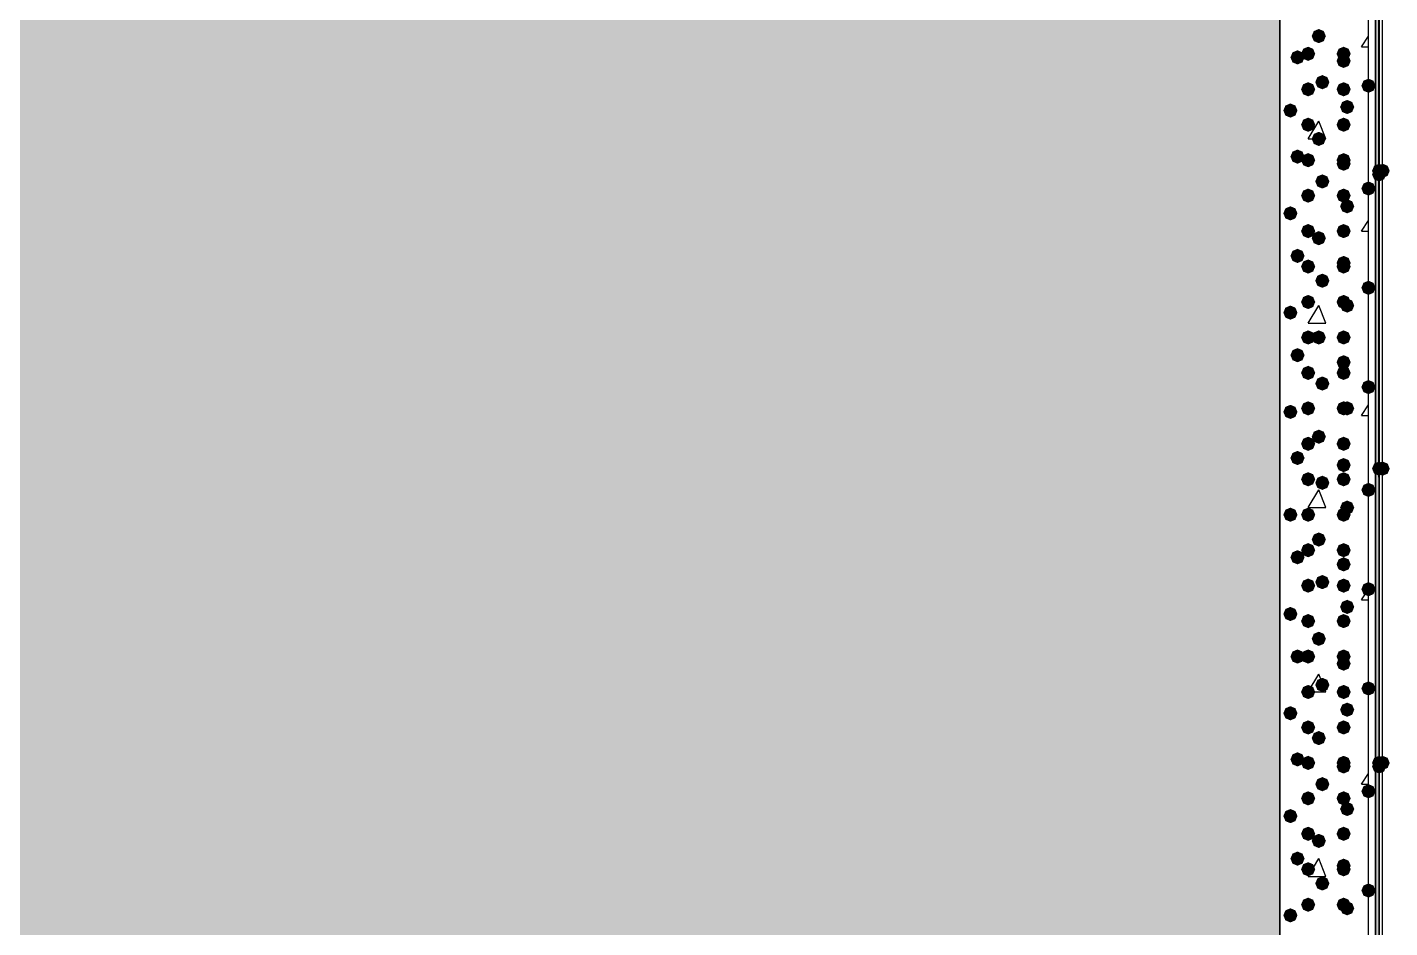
# Model space of a CAD drawing. Header units: millimetres. Extents: x 0 to 420, y 0 to 297.
# Drawn here: x 370.88 to 387.14, y 94.89 to 105.64 of the extents above; entities that cross this region are included whole.
import ezdxf

# ---------------------------------------------------------------- set-up
doc = ezdxf.new("R2010")
doc.units = ezdxf.units.MM
doc.layers.get('0').update_dxf_attribs({"linetype": 'CONTINUOUS'})

msp = doc.modelspace()

# ---------------------------------------------------------------- hatches: boundary and pattern name
at = {"true_color": 0x000007}
h = msp.add_hatch(color=0, dxfattribs=at)
h.paths.add_polyline_path([(387.011333, 228.049667), (386.969, 228.049667), (387.011333, 84.455)], flags=0)
h.paths.add_polyline_path([(386.969, 228.049667), (387.011333, 84.455), (386.969, 84.455)], flags=0)
at = {"true_color": 0x000008}
h = msp.add_hatch(color=0, dxfattribs=at)
h.paths.add_polyline_path([(385.826, 105.748667), (39.708667, 105.748667), (385.826, 86.656333)], flags=0)
h.paths.add_polyline_path([(39.708667, 105.748667), (385.826, 86.656333), (39.708667, 86.656333)], flags=0)
for points in [[(386.376333, 105.537), (386.351462, 105.477204), (386.291667, 105.452333), (386.231871, 105.477204), (386.207, 105.537), (386.231871, 105.596796), (386.291667, 105.621667), (386.351462, 105.596796)], [(386.122333, 105.283), (386.097462, 105.223204), (386.037667, 105.198333), (385.977871, 105.223204), (385.953, 105.283), (385.977871, 105.342796), (386.037667, 105.367667), (386.097462, 105.342796)], [(386.249333, 105.325333), (386.224462, 105.265537), (386.164667, 105.240667), (386.104871, 105.265537), (386.08, 105.325333), (386.104871, 105.385129), (386.164667, 105.41), (386.224462, 105.385129)], [(386.672667, 105.325333), (386.647796, 105.265537), (386.588, 105.240667), (386.528204, 105.265537), (386.503333, 105.325333), (386.528204, 105.385129), (386.588, 105.41), (386.647796, 105.385129)], [(386.672667, 105.240667), (386.647796, 105.180871), (386.588, 105.156), (386.528204, 105.180871), (386.503333, 105.240667), (386.528204, 105.300462), (386.588, 105.325333), (386.647796, 105.300463)], [(386.418667, 104.986667), (386.393796, 104.926871), (386.334, 104.902), (386.274204, 104.926871), (386.249333, 104.986667), (386.274204, 105.046462), (386.334, 105.071333), (386.393796, 105.046463)], [(386.969, 104.944333), (386.944129, 104.884537), (386.884333, 104.859667), (386.824537, 104.884537), (386.799667, 104.944333), (386.824537, 105.004129), (386.884333, 105.029), (386.944129, 105.004129)], [(386.249333, 104.902), (386.224462, 104.842204), (386.164667, 104.817333), (386.104871, 104.842204), (386.08, 104.902), (386.104871, 104.961796), (386.164667, 104.986667), (386.224462, 104.961796)], [(386.672667, 104.902), (386.647796, 104.842204), (386.588, 104.817333), (386.528204, 104.842204), (386.503333, 104.902), (386.528204, 104.961796), (386.588, 104.986667), (386.647796, 104.961796)], [(386.037667, 104.648), (386.012796, 104.588204), (385.953, 104.563333), (385.893204, 104.588204), (385.868333, 104.648), (385.893204, 104.707796), (385.953, 104.732667), (386.012796, 104.707796)], [(386.715, 104.690333), (386.690129, 104.630538), (386.630333, 104.605667), (386.570538, 104.630538), (386.545667, 104.690333), (386.570537, 104.750129), (386.630333, 104.775), (386.690129, 104.750129)], [(386.249333, 104.478667), (386.224462, 104.418871), (386.164667, 104.394), (386.104871, 104.418871), (386.08, 104.478667), (386.104871, 104.538462), (386.164667, 104.563333), (386.224462, 104.538463)], [(386.672667, 104.478667), (386.647796, 104.418871), (386.588, 104.394), (386.528204, 104.418871), (386.503333, 104.478667), (386.528204, 104.538462), (386.588, 104.563333), (386.647796, 104.538463)], [(386.376333, 104.309333), (386.351462, 104.249537), (386.291667, 104.224667), (386.231871, 104.249537), (386.207, 104.309333), (386.231871, 104.369129), (386.291667, 104.394), (386.351462, 104.369129)], [(386.122333, 104.097667), (386.097462, 104.037871), (386.037667, 104.013), (385.977871, 104.037871), (385.953, 104.097667), (385.977871, 104.157462), (386.037667, 104.182333), (386.097462, 104.157463)], [(386.249333, 104.055333), (386.224462, 103.995538), (386.164667, 103.970667), (386.104871, 103.995538), (386.08, 104.055333), (386.104871, 104.115129), (386.164667, 104.14), (386.224462, 104.115129)], [(386.672667, 104.055333), (386.647796, 103.995538), (386.588, 103.970667), (386.528204, 103.995538), (386.503333, 104.055333), (386.528204, 104.115129), (386.588, 104.14), (386.647796, 104.115129)], [(386.672667, 104.013), (386.647796, 103.953204), (386.588, 103.928333), (386.528204, 103.953204), (386.503333, 104.013), (386.528204, 104.072796), (386.588, 104.097667), (386.647796, 104.072796)], [(386.418667, 103.801333), (386.393796, 103.741537), (386.334, 103.716667), (386.274204, 103.741537), (386.249333, 103.801333), (386.274204, 103.861129), (386.334, 103.886), (386.393796, 103.861129)], [(386.249333, 103.632), (386.224462, 103.572204), (386.164667, 103.547333), (386.104871, 103.572204), (386.08, 103.632), (386.104871, 103.691796), (386.164667, 103.716667), (386.224462, 103.691796)], [(386.672667, 103.632), (386.647796, 103.572204), (386.588, 103.547333), (386.528204, 103.572204), (386.503333, 103.632), (386.528204, 103.691796), (386.588, 103.716667), (386.647796, 103.691796)], [(386.969, 103.716667), (386.944129, 103.656871), (386.884333, 103.632), (386.824537, 103.656871), (386.799667, 103.716667), (386.824537, 103.776462), (386.884333, 103.801333), (386.944129, 103.776463)], [(386.715, 103.505), (386.690129, 103.445204), (386.630333, 103.420333), (386.570538, 103.445204), (386.545667, 103.505), (386.570537, 103.564796), (386.630333, 103.589667), (386.690129, 103.564796)], [(386.037667, 103.420333), (386.012796, 103.360538), (385.953, 103.335667), (385.893204, 103.360538), (385.868333, 103.420333), (385.893204, 103.480129), (385.953, 103.505), (386.012796, 103.480129)], [(386.249333, 103.208667), (386.224462, 103.148871), (386.164667, 103.124), (386.104871, 103.148871), (386.08, 103.208667), (386.104871, 103.268462), (386.164667, 103.293333), (386.224462, 103.268463)], [(386.672667, 103.208667), (386.647796, 103.148871), (386.588, 103.124), (386.528204, 103.148871), (386.503333, 103.208667), (386.528204, 103.268462), (386.588, 103.293333), (386.647796, 103.268463)], [(386.376333, 103.124), (386.351462, 103.064204), (386.291667, 103.039333), (386.231871, 103.064204), (386.207, 103.124), (386.231871, 103.183796), (386.291667, 103.208667), (386.351462, 103.183796)], [(386.122333, 102.912333), (386.097462, 102.852537), (386.037667, 102.827667), (385.977871, 102.852537), (385.953, 102.912333), (385.977871, 102.972129), (386.037667, 102.997), (386.097462, 102.972129)], [(386.672667, 102.827667), (386.647796, 102.767871), (386.588, 102.743), (386.528204, 102.767871), (386.503333, 102.827667), (386.528204, 102.887462), (386.588, 102.912333), (386.647796, 102.887463)], [(386.249333, 102.785333), (386.224462, 102.725538), (386.164667, 102.700667), (386.104871, 102.725538), (386.08, 102.785333), (386.104871, 102.845129), (386.164667, 102.87), (386.224462, 102.845129)], [(386.672667, 102.785333), (386.647796, 102.725538), (386.588, 102.700667), (386.528204, 102.725538), (386.503333, 102.785333), (386.528204, 102.845129), (386.588, 102.87), (386.647796, 102.845129)], [(386.418667, 102.616), (386.393796, 102.556204), (386.334, 102.531333), (386.274204, 102.556204), (386.249333, 102.616), (386.274204, 102.675796), (386.334, 102.700667), (386.393796, 102.675796)], [(386.969, 102.531333), (386.944129, 102.471537), (386.884333, 102.446667), (386.824537, 102.471537), (386.799667, 102.531333), (386.824537, 102.591129), (386.884333, 102.616), (386.944129, 102.591129)], [(386.249333, 102.362), (386.224462, 102.302204), (386.164667, 102.277333), (386.104871, 102.302204), (386.08, 102.362), (386.104871, 102.421796), (386.164667, 102.446667), (386.224462, 102.421796)], [(386.672667, 102.362), (386.647796, 102.302204), (386.588, 102.277333), (386.528204, 102.302204), (386.503333, 102.362), (386.528204, 102.421796), (386.588, 102.446667), (386.647796, 102.421796)], [(386.037667, 102.235), (386.012796, 102.175204), (385.953, 102.150333), (385.893204, 102.175204), (385.868333, 102.235), (385.893204, 102.294796), (385.953, 102.319667), (386.012796, 102.294796)], [(386.715, 102.319667), (386.690129, 102.259871), (386.630333, 102.235), (386.570538, 102.259871), (386.545667, 102.319667), (386.570537, 102.379462), (386.630333, 102.404333), (386.690129, 102.379463)], [(386.249333, 101.938667), (386.224462, 101.878871), (386.164667, 101.854), (386.104871, 101.878871), (386.08, 101.938667), (386.104871, 101.998462), (386.164667, 102.023333), (386.224462, 101.998463)], [(386.376333, 101.938667), (386.351462, 101.878871), (386.291667, 101.854), (386.231871, 101.878871), (386.207, 101.938667), (386.231871, 101.998462), (386.291667, 102.023333), (386.351462, 101.998463)], [(386.672667, 101.938667), (386.647796, 101.878871), (386.588, 101.854), (386.528204, 101.878871), (386.503333, 101.938667), (386.528204, 101.998462), (386.588, 102.023333), (386.647796, 101.998463)], [(386.122333, 101.727), (386.097462, 101.667204), (386.037667, 101.642333), (385.977871, 101.667204), (385.953, 101.727), (385.977871, 101.786796), (386.037667, 101.811667), (386.097462, 101.786796)], [(386.249333, 101.515333), (386.224462, 101.455537), (386.164667, 101.430667), (386.104871, 101.455537), (386.08, 101.515333), (386.104871, 101.575129), (386.164667, 101.6), (386.224462, 101.575129)], [(386.672667, 101.642333), (386.647796, 101.582538), (386.588, 101.557667), (386.528204, 101.582538), (386.503333, 101.642333), (386.528204, 101.702129), (386.588, 101.727), (386.647796, 101.702129)], [(386.672667, 101.515333), (386.647796, 101.455537), (386.588, 101.430667), (386.528204, 101.455537), (386.503333, 101.515333), (386.528204, 101.575129), (386.588, 101.6), (386.647796, 101.575129)], [(386.418667, 101.388333), (386.393796, 101.328537), (386.334, 101.303667), (386.274204, 101.328537), (386.249333, 101.388333), (386.274204, 101.448129), (386.334, 101.473), (386.393796, 101.448129)], [(386.969, 101.346), (386.944129, 101.286204), (386.884333, 101.261333), (386.824537, 101.286204), (386.799667, 101.346), (386.824537, 101.405796), (386.884333, 101.430667), (386.944129, 101.405796)], [(386.037667, 101.049667), (386.012796, 100.989871), (385.953, 100.965), (385.893204, 100.989871), (385.868333, 101.049667), (385.893204, 101.109462), (385.953, 101.134333), (386.012796, 101.109463)], [(386.249333, 101.092), (386.224462, 101.032204), (386.164667, 101.007333), (386.104871, 101.032204), (386.08, 101.092), (386.104871, 101.151796), (386.164667, 101.176667), (386.224462, 101.151796)], [(386.672667, 101.092), (386.647796, 101.032204), (386.588, 101.007333), (386.528204, 101.032204), (386.503333, 101.092), (386.528204, 101.151796), (386.588, 101.176667), (386.647796, 101.151796)], [(386.715, 101.092), (386.690129, 101.032204), (386.630333, 101.007333), (386.570538, 101.032204), (386.545667, 101.092), (386.570537, 101.151796), (386.630333, 101.176667), (386.690129, 101.151796)], [(386.376333, 100.753333), (386.351462, 100.693537), (386.291667, 100.668667), (386.231871, 100.693537), (386.207, 100.753333), (386.231871, 100.813129), (386.291667, 100.838), (386.351462, 100.813129)], [(386.249333, 100.668667), (386.224462, 100.608871), (386.164667, 100.584), (386.104871, 100.608871), (386.08, 100.668667), (386.104871, 100.728462), (386.164667, 100.753333), (386.224462, 100.728463)], [(386.672667, 100.668667), (386.647796, 100.608871), (386.588, 100.584), (386.528204, 100.608871), (386.503333, 100.668667), (386.528204, 100.728462), (386.588, 100.753333), (386.647796, 100.728463)], [(386.122333, 100.499333), (386.097462, 100.439537), (386.037667, 100.414667), (385.977871, 100.439537), (385.953, 100.499333), (385.977871, 100.559129), (386.037667, 100.584), (386.097462, 100.559129)], [(386.672667, 100.414667), (386.647796, 100.354871), (386.588, 100.33), (386.528204, 100.354871), (386.503333, 100.414667), (386.528204, 100.474462), (386.588, 100.499333), (386.647796, 100.474463)], [(386.249333, 100.245333), (386.224462, 100.185538), (386.164667, 100.160667), (386.104871, 100.185538), (386.08, 100.245333), (386.104871, 100.305129), (386.164667, 100.33), (386.224462, 100.305129)], [(386.672667, 100.245333), (386.647796, 100.185538), (386.588, 100.160667), (386.528204, 100.185538), (386.503333, 100.245333), (386.528204, 100.305129), (386.588, 100.33), (386.647796, 100.305129)], [(386.418667, 100.203), (386.393796, 100.143204), (386.334, 100.118333), (386.274204, 100.143204), (386.249333, 100.203), (386.274204, 100.262796), (386.334, 100.287667), (386.393796, 100.262796)], [(386.969, 100.118333), (386.944129, 100.058538), (386.884333, 100.033667), (386.824537, 100.058538), (386.799667, 100.118333), (386.824537, 100.178129), (386.884333, 100.203), (386.944129, 100.178129)], [(386.715, 99.906667), (386.690129, 99.846871), (386.630333, 99.822), (386.570538, 99.846871), (386.545667, 99.906667), (386.570537, 99.966462), (386.630333, 99.991333), (386.690129, 99.966463)], [(386.037667, 99.822), (386.012796, 99.762204), (385.953, 99.737333), (385.893204, 99.762204), (385.868333, 99.822), (385.893204, 99.881796), (385.953, 99.906667), (386.012796, 99.881796)], [(386.249333, 99.822), (386.224462, 99.762204), (386.164667, 99.737333), (386.104871, 99.762204), (386.08, 99.822), (386.104871, 99.881796), (386.164667, 99.906667), (386.224462, 99.881796)], [(386.672667, 99.822), (386.647796, 99.762204), (386.588, 99.737333), (386.528204, 99.762204), (386.503333, 99.822), (386.528204, 99.881796), (386.588, 99.906667), (386.647796, 99.881796)], [(386.376333, 99.525667), (386.351462, 99.465871), (386.291667, 99.441), (386.231871, 99.465871), (386.207, 99.525667), (386.231871, 99.585462), (386.291667, 99.610333), (386.351462, 99.585463)], [(386.122333, 99.314), (386.097462, 99.254204), (386.037667, 99.229333), (385.977871, 99.254204), (385.953, 99.314), (385.977871, 99.373796), (386.037667, 99.398667), (386.097462, 99.373796)], [(386.249333, 99.398667), (386.224462, 99.338871), (386.164667, 99.314), (386.104871, 99.338871), (386.08, 99.398667), (386.104871, 99.458462), (386.164667, 99.483333), (386.224462, 99.458463)], [(386.672667, 99.398667), (386.647796, 99.338871), (386.588, 99.314), (386.528204, 99.338871), (386.503333, 99.398667), (386.528204, 99.458462), (386.588, 99.483333), (386.647796, 99.458463)], [(386.672667, 99.229333), (386.647796, 99.169537), (386.588, 99.144667), (386.528204, 99.169537), (386.503333, 99.229333), (386.528204, 99.289129), (386.588, 99.314), (386.647796, 99.289129)], [(386.249333, 98.975333), (386.224462, 98.915538), (386.164667, 98.890667), (386.104871, 98.915538), (386.08, 98.975333), (386.104871, 99.035129), (386.164667, 99.06), (386.224462, 99.035129)], [(386.418667, 99.017667), (386.393796, 98.957871), (386.334, 98.933), (386.274204, 98.957871), (386.249333, 99.017667), (386.274204, 99.077462), (386.334, 99.102333), (386.393796, 99.077463)], [(386.672667, 98.975333), (386.647796, 98.915538), (386.588, 98.890667), (386.528204, 98.915538), (386.503333, 98.975333), (386.528204, 99.035129), (386.588, 99.06), (386.647796, 99.035129)], [(386.969, 98.933), (386.944129, 98.873204), (386.884333, 98.848333), (386.824537, 98.873204), (386.799667, 98.933), (386.824537, 98.992796), (386.884333, 99.017667), (386.944129, 98.992796)], [(386.037667, 98.636667), (386.012796, 98.576871), (385.953, 98.552), (385.893204, 98.576871), (385.868333, 98.636667), (385.893204, 98.696462), (385.953, 98.721333), (386.012796, 98.696463)], [(386.715, 98.721333), (386.690129, 98.661537), (386.630333, 98.636667), (386.570538, 98.661537), (386.545667, 98.721333), (386.570537, 98.781129), (386.630333, 98.806), (386.690129, 98.781129)], [(386.249333, 98.552), (386.224462, 98.492204), (386.164667, 98.467333), (386.104871, 98.492204), (386.08, 98.552), (386.104871, 98.611796), (386.164667, 98.636667), (386.224462, 98.611796)], [(386.672667, 98.552), (386.647796, 98.492204), (386.588, 98.467333), (386.528204, 98.492204), (386.503333, 98.552), (386.528204, 98.611796), (386.588, 98.636667), (386.647796, 98.611796)], [(386.376333, 98.340333), (386.351462, 98.280538), (386.291667, 98.255667), (386.231871, 98.280538), (386.207, 98.340333), (386.231871, 98.400129), (386.291667, 98.425), (386.351462, 98.400129)], [(386.122333, 98.128667), (386.097462, 98.068871), (386.037667, 98.044), (385.977871, 98.068871), (385.953, 98.128667), (385.977871, 98.188462), (386.037667, 98.213333), (386.097462, 98.188463)], [(386.249333, 98.128667), (386.224462, 98.068871), (386.164667, 98.044), (386.104871, 98.068871), (386.08, 98.128667), (386.104871, 98.188462), (386.164667, 98.213333), (386.224462, 98.188463)], [(386.672667, 98.128667), (386.647796, 98.068871), (386.588, 98.044), (386.528204, 98.068871), (386.503333, 98.128667), (386.528204, 98.188462), (386.588, 98.213333), (386.647796, 98.188463)], [(386.672667, 98.044), (386.647796, 97.984204), (386.588, 97.959333), (386.528204, 97.984204), (386.503333, 98.044), (386.528204, 98.103796), (386.588, 98.128667), (386.647796, 98.103796)], [(386.418667, 97.79), (386.393796, 97.730204), (386.334, 97.705333), (386.274204, 97.730204), (386.249333, 97.79), (386.274204, 97.849796), (386.334, 97.874667), (386.393796, 97.849796)], [(386.249333, 97.705333), (386.224462, 97.645537), (386.164667, 97.620667), (386.104871, 97.645537), (386.08, 97.705333), (386.104871, 97.765129), (386.164667, 97.79), (386.224462, 97.765129)], [(386.672667, 97.705333), (386.647796, 97.645537), (386.588, 97.620667), (386.528204, 97.645537), (386.503333, 97.705333), (386.528204, 97.765129), (386.588, 97.79), (386.647796, 97.765129)], [(386.969, 97.747667), (386.944129, 97.687871), (386.884333, 97.663), (386.824537, 97.687871), (386.799667, 97.747667), (386.824537, 97.807462), (386.884333, 97.832333), (386.944129, 97.807463)], [(386.037667, 97.451333), (386.012796, 97.391537), (385.953, 97.366667), (385.893204, 97.391537), (385.868333, 97.451333), (385.893204, 97.511129), (385.953, 97.536), (386.012796, 97.511129)], [(386.715, 97.493667), (386.690129, 97.433871), (386.630333, 97.409), (386.570538, 97.433871), (386.545667, 97.493667), (386.570537, 97.553462), (386.630333, 97.578333), (386.690129, 97.553463)], [(386.249333, 97.282), (386.224462, 97.222204), (386.164667, 97.197333), (386.104871, 97.222204), (386.08, 97.282), (386.104871, 97.341796), (386.164667, 97.366667), (386.224462, 97.341796)], [(386.376333, 97.155), (386.351462, 97.095204), (386.291667, 97.070333), (386.231871, 97.095204), (386.207, 97.155), (386.231871, 97.214796), (386.291667, 97.239667), (386.351462, 97.214796)], [(386.672667, 97.282), (386.647796, 97.222204), (386.588, 97.197333), (386.528204, 97.222204), (386.503333, 97.282), (386.528204, 97.341796), (386.588, 97.366667), (386.647796, 97.341796)], [(386.122333, 96.901), (386.097462, 96.841204), (386.037667, 96.816333), (385.977871, 96.841204), (385.953, 96.901), (385.977871, 96.960796), (386.037667, 96.985667), (386.097462, 96.960796)], [(386.249333, 96.858667), (386.224462, 96.798871), (386.164667, 96.774), (386.104871, 96.798871), (386.08, 96.858667), (386.104871, 96.918462), (386.164667, 96.943333), (386.224462, 96.918463)], [(386.672667, 96.858667), (386.647796, 96.798871), (386.588, 96.774), (386.528204, 96.798871), (386.503333, 96.858667), (386.528204, 96.918462), (386.588, 96.943333), (386.647796, 96.918463)], [(386.672667, 96.816333), (386.647796, 96.756537), (386.588, 96.731667), (386.528204, 96.756537), (386.503333, 96.816333), (386.528204, 96.876129), (386.588, 96.901), (386.647796, 96.876129)], [(386.418667, 96.604667), (386.393796, 96.544871), (386.334, 96.52), (386.274204, 96.544871), (386.249333, 96.604667), (386.274204, 96.664462), (386.334, 96.689333), (386.393796, 96.664463)], [(386.969, 96.52), (386.944129, 96.460204), (386.884333, 96.435333), (386.824537, 96.460204), (386.799667, 96.52), (386.824537, 96.579796), (386.884333, 96.604667), (386.944129, 96.579796)], [(386.249333, 96.435333), (386.224462, 96.375538), (386.164667, 96.350667), (386.104871, 96.375538), (386.08, 96.435333), (386.104871, 96.495129), (386.164667, 96.52), (386.224462, 96.495129)], [(386.672667, 96.435333), (386.647796, 96.375538), (386.588, 96.350667), (386.528204, 96.375538), (386.503333, 96.435333), (386.528204, 96.495129), (386.588, 96.52), (386.647796, 96.495129)], [(386.037667, 96.223667), (386.012796, 96.163871), (385.953, 96.139), (385.893204, 96.163871), (385.868333, 96.223667), (385.893204, 96.283462), (385.953, 96.308333), (386.012796, 96.283463)], [(386.715, 96.308333), (386.690129, 96.248537), (386.630333, 96.223667), (386.570538, 96.248537), (386.545667, 96.308333), (386.570537, 96.368129), (386.630333, 96.393), (386.690129, 96.368129)], [(386.249333, 96.012), (386.224462, 95.952204), (386.164667, 95.927333), (386.104871, 95.952204), (386.08, 96.012), (386.104871, 96.071796), (386.164667, 96.096667), (386.224462, 96.071796)], [(386.672667, 96.012), (386.647796, 95.952204), (386.588, 95.927333), (386.528204, 95.952204), (386.503333, 96.012), (386.528204, 96.071796), (386.588, 96.096667), (386.647796, 96.071796)], [(386.376333, 95.927333), (386.351462, 95.867537), (386.291667, 95.842667), (386.231871, 95.867537), (386.207, 95.927333), (386.231871, 95.987129), (386.291667, 96.012), (386.351462, 95.987129)], [(386.122333, 95.715667), (386.097462, 95.655871), (386.037667, 95.631), (385.977871, 95.655871), (385.953, 95.715667), (385.977871, 95.775462), (386.037667, 95.800333), (386.097462, 95.775463)], [(386.249333, 95.588667), (386.224462, 95.528871), (386.164667, 95.504), (386.104871, 95.528871), (386.08, 95.588667), (386.104871, 95.648462), (386.164667, 95.673333), (386.224462, 95.648463)], [(386.672667, 95.631), (386.647796, 95.571204), (386.588, 95.546333), (386.528204, 95.571204), (386.503333, 95.631), (386.528204, 95.690796), (386.588, 95.715667), (386.647796, 95.690796)], [(386.672667, 95.588667), (386.647796, 95.528871), (386.588, 95.504), (386.528204, 95.528871), (386.503333, 95.588667), (386.528204, 95.648462), (386.588, 95.673333), (386.647796, 95.648463)], [(386.418667, 95.419333), (386.393796, 95.359537), (386.334, 95.334667), (386.274204, 95.359537), (386.249333, 95.419333), (386.274204, 95.479129), (386.334, 95.504), (386.393796, 95.479129)], [(386.969, 95.334667), (386.944129, 95.274871), (386.884333, 95.25), (386.824537, 95.274871), (386.799667, 95.334667), (386.824537, 95.394462), (386.884333, 95.419333), (386.944129, 95.394463)], [(386.037667, 95.038333), (386.012796, 94.978538), (385.953, 94.953667), (385.893204, 94.978538), (385.868333, 95.038333), (385.893204, 95.098129), (385.953, 95.123), (386.012796, 95.098129)], [(386.249333, 95.165333), (386.224462, 95.105538), (386.164667, 95.080667), (386.104871, 95.105538), (386.08, 95.165333), (386.104871, 95.225129), (386.164667, 95.25), (386.224462, 95.225129)], [(386.672667, 95.165333), (386.647796, 95.105538), (386.588, 95.080667), (386.528204, 95.105538), (386.503333, 95.165333), (386.528204, 95.225129), (386.588, 95.25), (386.647796, 95.225129)], [(386.715, 95.123), (386.690129, 95.063204), (386.630333, 95.038333), (386.570538, 95.063204), (386.545667, 95.123), (386.570537, 95.182796), (386.630333, 95.207667), (386.690129, 95.182796)]]:
    msp.add_hatch(color=0, dxfattribs=at).paths.add_polyline_path(points, flags=0)
at = {"true_color": 0x0000fe}
for points in [[(387.096, 103.928333), (387.071129, 103.868538), (387.011333, 103.843667), (386.951537, 103.868538), (386.926667, 103.928333), (386.951537, 103.988129), (387.011333, 104.013), (387.071129, 103.988129)], [(387.096, 103.928333), (387.071129, 103.868538), (387.011333, 103.843667), (386.951537, 103.868538), (386.926667, 103.928333), (386.951537, 103.988129), (387.011333, 104.013), (387.071129, 103.988129)], [(387.096, 103.886), (387.071129, 103.826204), (387.011333, 103.801333), (386.951537, 103.826204), (386.926667, 103.886), (386.951537, 103.945796), (387.011333, 103.970667), (387.071129, 103.945796)], [(387.138333, 103.928333), (387.113462, 103.868538), (387.053667, 103.843667), (386.993871, 103.868538), (386.969, 103.928333), (386.993871, 103.988129), (387.053667, 104.013), (387.113462, 103.988129)], [(387.096, 100.372333), (387.071129, 100.312537), (387.011333, 100.287667), (386.951537, 100.312537), (386.926667, 100.372333), (386.951537, 100.432129), (387.011333, 100.457), (387.071129, 100.432129)], [(387.096, 100.372333), (387.071129, 100.312537), (387.011333, 100.287667), (386.951537, 100.312537), (386.926667, 100.372333), (386.951537, 100.432129), (387.011333, 100.457), (387.071129, 100.432129)], [(387.096, 100.372333), (387.071129, 100.312537), (387.011333, 100.287667), (386.951537, 100.312537), (386.926667, 100.372333), (386.951537, 100.432129), (387.011333, 100.457), (387.071129, 100.432129)], [(387.138333, 100.372333), (387.113462, 100.312537), (387.053667, 100.287667), (386.993871, 100.312537), (386.969, 100.372333), (386.993871, 100.432129), (387.053667, 100.457), (387.113462, 100.432129)], [(387.096, 96.858667), (387.071129, 96.798871), (387.011333, 96.774), (386.951537, 96.798871), (386.926667, 96.858667), (386.951537, 96.918462), (387.011333, 96.943333), (387.071129, 96.918463)], [(387.096, 96.816333), (387.071129, 96.756537), (387.011333, 96.731667), (386.951537, 96.756537), (386.926667, 96.816333), (386.951537, 96.876129), (387.011333, 96.901), (387.071129, 96.876129)], [(387.096, 96.816333), (387.071129, 96.756537), (387.011333, 96.731667), (386.951537, 96.756537), (386.926667, 96.816333), (386.951537, 96.876129), (387.011333, 96.901), (387.071129, 96.876129)], [(387.138333, 96.858667), (387.113462, 96.798871), (387.053667, 96.774), (386.993871, 96.798871), (386.969, 96.858667), (386.993871, 96.918462), (387.053667, 96.943333), (387.113462, 96.918463)]]:
    msp.add_hatch(color=0, dxfattribs=at).paths.add_polyline_path(points, flags=0)

# ---------------------------------------------------------------- linework, layer by layer
at = {"color": 0, "true_color": 0x000007}
for points in [[(387.053667, 84.412667), (387.053667, 228.092), (387.011333, 228.092)], [(386.969, 228.049667), (386.969, 84.455)], [(387.011333, 228.049667), (387.011333, 84.412667)], [(387.011333, 228.049667), (387.011333, 84.455), (387.011333, 84.412667)], [(385.826, 105.748667), (385.826, 86.656333)], [(386.884333, 86.656333), (386.884333, 105.748667)]]:
    msp.add_lwpolyline(points, dxfattribs=at)
for points in [[(387.011333, 228.049667), (386.969, 228.049667), (387.011333, 84.455)], [(386.969, 228.049667), (387.011333, 84.455), (386.969, 84.455)], [(387.053667, 228.049667), (387.011333, 228.049667), (387.011333, 84.412667)], [(387.011333, 228.049667), (387.011333, 84.412667)]]:
    msp.add_lwpolyline(points, close=True, dxfattribs=at)
at = {"color": 0, "true_color": 0x000008}
msp.add_lwpolyline([(385.826, 105.748667), (39.708667, 105.748667), (385.826, 86.656333)], close=True, dxfattribs=at)
for points in [[(386.799667, 105.41), (386.884333, 105.537)], [(386.799667, 105.41), (386.884333, 105.41)], [(386.164667, 104.309333), (386.291667, 104.521)], [(386.376333, 104.309333), (386.291667, 104.521)], [(386.164667, 104.309333), (386.376333, 104.309333)], [(386.799667, 103.208667), (386.884333, 103.335667)], [(386.799667, 103.208667), (386.884333, 103.208667)], [(386.164667, 102.108), (386.291667, 102.319667)], [(386.376333, 102.108), (386.291667, 102.319667)], [(386.164667, 102.108), (386.376333, 102.108)], [(386.799667, 101.007333), (386.884333, 101.134333)], [(386.799667, 101.007333), (386.884333, 101.007333)], [(386.164667, 99.906667), (386.291667, 100.118333)], [(386.376333, 99.906667), (386.291667, 100.118333)], [(386.164667, 99.906667), (386.376333, 99.906667)], [(386.799667, 98.806), (386.884333, 98.933)], [(386.799667, 98.806), (386.884333, 98.806)], [(386.164667, 97.705333), (386.291667, 97.917)], [(386.376333, 97.705333), (386.291667, 97.917)], [(386.164667, 97.705333), (386.376333, 97.705333)], [(386.799667, 96.604667), (386.884333, 96.731667)], [(386.799667, 96.604667), (386.884333, 96.604667)], [(386.164667, 95.504), (386.291667, 95.715667)], [(386.376333, 95.504), (386.291667, 95.715667)], [(386.164667, 95.504), (386.376333, 95.504)]]:
    msp.add_lwpolyline(points, dxfattribs=at)

doc.saveas('drawing.dxf')
